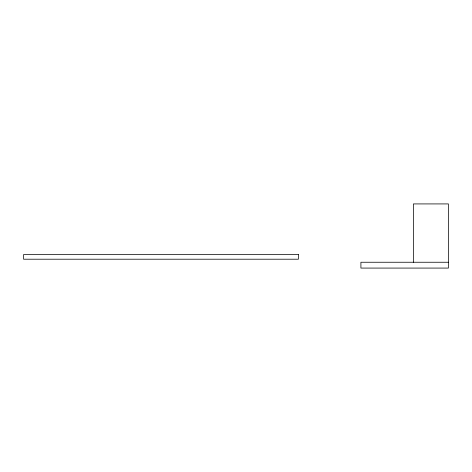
<?xml version="1.0" encoding="UTF-8"?>
<svg xmlns="http://www.w3.org/2000/svg" width="472" height="472" viewBox="0 0 472 472"><rect width="100%" height="100%" fill="white"/><g stroke="black" fill="none" stroke-linecap="round" stroke-linejoin="round"><path stroke-width="0.71" d="M448.4 262.249L360.909 262.249L360.909 268.078L448.4 268.078L448.4 203.922L413.401 203.922L413.401 262.249M298.381 254.544L23.6 254.544L23.6 259.211L298.381 259.211L298.381 254.544"/></g></svg>
